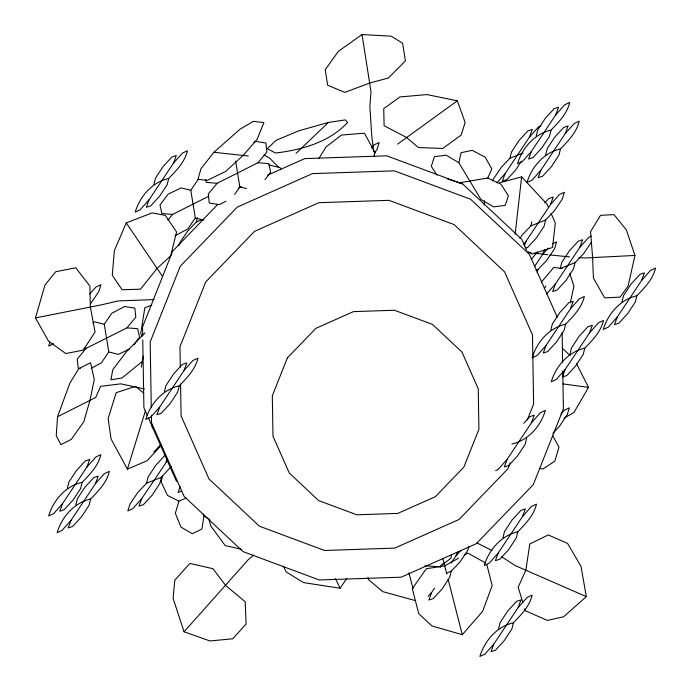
<?xml version="1.0" encoding="UTF-8"?>
<svg xmlns="http://www.w3.org/2000/svg" width="691" height="691" viewBox="0 0 691 691"><rect width="100%" height="100%" fill="white"/><g stroke="black" fill="none" stroke-linecap="round" stroke-linejoin="round"><path stroke-width="1.04" d="M451.275 554.977L451.076 558.121L439.692 566.706L424.956 565.817M57.517 416.759L56.247 435.736L60.929 444.607L71.303 439.372L83.741 421.856L89.977 400.365L94.287 379.523L90.547 362.74L78.739 368.7L69.964 382.952L57.517 416.759L95.79 397.429L100.601 386.347L120.752 383.842L144.454 388.947M484.089 205.046L484.572 200.761M515.132 234.404L521.627 176.905L499.662 182.718M152.383 425.06L152.141 427.15L153.54 428.765M203.076 513.905L203.94 515.857L201.953 528.969L192.253 533.728L181.007 527.121L175.367 513.335L178.926 501.148L186.233 497.986M141.318 367.042L143.296 356.124M162.454 476.099L161.176 481.947L167.507 495.438L178.926 501.148M487.794 178.028L500.992 184.221L508.377 195.795L505.251 205.382L493.599 206.885L480.841 199.345L458.85 162.713L461.061 152.668L472.229 150.353L485.237 157.237L491.828 168.941L487.794 178.028L459.161 182.821M570.317 302.736L573.945 286.229L569.773 273.36M634.934 255.463L628.145 285.962L620.077 297.13L604.685 297.899L593.405 278.007L592.619 257.588L590.555 231.727L600.522 215.324L614.04 214.642L626.392 229.93L634.934 255.463L585.044 257.968L578.833 257.631M67.355 488.278L68.893 482.059L76.485 470.485L85.295 460.906L89.726 459.42L86.954 466.978L62.553 503.635L53.613 513.681L48.638 515.97C53.354 500.241 65.68 486.006 82.151 482.335C89.89 474.372 98.303 465.803 100.869 454.643L95.902 456.941L86.954 466.978M153.929 184.376L155.466 178.157L163.059 166.583L171.869 157.004L176.3 155.518L173.527 163.076L149.126 199.734L140.187 209.779L135.211 212.068C139.928 196.339 152.253 182.104 168.725 178.433C176.464 170.47 184.877 161.901 187.442 150.742L182.476 153.039L173.527 163.076M75.829 504.983L77.366 498.764L84.958 487.181L93.769 477.602L98.2 476.125L95.436 483.683L71.026 520.34L62.086 530.377L57.111 532.675C61.827 516.946 74.153 502.711 90.625 499.04C98.364 491.076 106.777 482.499 109.351 471.348L104.376 473.646L95.436 483.683M82.151 482.335L80.614 488.554L73.021 500.137L64.211 509.716L59.78 511.193L62.553 503.635M168.725 178.433L167.187 184.652L159.595 196.235L150.785 205.814L146.354 207.291L149.126 199.734M90.625 499.04L89.087 505.259L81.495 516.842L72.685 526.421L68.254 527.898L71.026 520.34M178.874 245.694L179.798 242.74L187.719 231.019L196.356 221.949L197.384 217.803M164.432 391.797L165.97 385.578L173.562 373.995L182.372 364.416L186.803 362.93L184.031 370.488L159.63 407.154L150.681 417.191L145.715 419.489C150.431 403.751 162.748 389.517 179.228 385.846C186.967 377.882 195.38 369.314 197.946 358.154L192.97 360.452L184.031 370.488M167.533 460.387L141.75 498.591L132.81 508.628L127.844 510.925L130.003 504.024L137.915 492.303L146.561 483.234L148.099 477.015L155.691 465.432L164.501 455.853M179.228 385.846L177.691 392.065L170.098 403.648L161.288 413.227L156.857 414.712L159.63 407.154M171.126 466.546L161.357 477.291L159.82 483.51L152.227 495.093L143.417 504.663L138.986 506.149L141.75 498.591M492.752 181.025L493.365 179.055L501.286 167.343L509.923 158.265L511.461 152.046L519.053 140.472L527.864 130.893L532.295 129.407L529.531 136.965L505.121 173.622L496.864 182.89M536.19 136.092L537.736 129.873L545.32 118.291L554.139 108.712L558.57 107.226L555.797 114.784L531.388 151.45L522.448 161.487L517.473 163.784C522.189 148.047 534.514 133.821 550.995 130.141C558.734 122.177 567.138 113.609 569.712 102.449L564.737 104.747L555.797 114.784M550.995 130.141L549.449 136.36L541.865 147.943L533.046 157.522L528.615 159.008L531.388 151.45M545.7 154.827L547.237 148.608L554.83 137.034L563.64 127.455L568.071 125.969L565.307 133.527L540.898 170.185L531.958 180.23L526.983 182.519C531.699 166.79 544.024 152.556 560.496 148.885C568.235 140.921 576.648 132.352 579.213 121.193L574.247 123.49L565.307 133.527M519.96 238.343L522.223 234.992L530.861 225.922L531.889 221.776M469.008 546.469L467.772 550.416L459.852 562.128L451.214 571.198L449.677 577.417L442.085 589L433.274 598.579L428.843 600.064L431.607 592.507L434.596 588.024M560.496 148.885L558.959 155.104L551.366 166.686L542.556 176.265L538.125 177.742L540.898 170.185M523.303 244.364L526.058 241.28L550.468 204.614L559.408 194.577L564.374 192.279L562.215 199.189L554.303 210.902L545.657 219.971L544.119 226.19L536.527 237.773L527.717 247.352L525.946 247.948M537.175 272.695L537.943 269.585L546.59 260.507L554.51 248.795L556.67 241.893L552.524 243.802M550.848 330.117L552.385 323.898L559.978 312.323L568.788 302.744L573.219 301.259L570.446 308.817L546.045 345.474L537.097 355.52L532.13 357.808C536.838 342.08 549.164 327.845 565.644 324.174C573.383 316.21 581.787 307.642 584.361 296.482L579.386 298.78L570.446 308.817M526.697 438.085L525.16 444.304L517.568 455.887L508.757 465.466L504.326 466.943L507.099 459.394L531.509 422.728L540.448 412.691L545.415 410.394C540.707 426.131 528.382 440.357 511.901 444.037M502.979 537.762L504.516 531.543L512.109 519.96L520.919 510.39L525.35 508.904L522.577 516.462L498.168 553.12L489.228 563.156L484.253 565.454C488.969 549.725 501.295 535.49 517.775 531.82C525.514 523.856 533.918 515.287 536.492 504.128L531.517 506.425L522.577 516.462M591.608 241.876L583.688 253.588L575.042 262.666L573.504 268.885L565.912 280.468L557.101 290.047L552.67 291.524L555.443 283.966L579.853 247.309L588.792 237.272L591.28 236.123M565.644 324.174L564.106 330.393L556.514 341.976L547.704 351.555L543.273 353.032L546.045 345.474M517.775 531.82L516.237 538.039L508.645 549.621L499.835 559.2L495.404 560.677L498.168 553.12M498.608 628.758L500.146 622.539L507.738 610.956L516.557 601.377L520.979 599.9L518.215 607.458L493.806 644.116L484.866 654.152L479.891 656.45C484.607 640.712 496.933 626.487 513.404 622.816C521.144 614.843 529.556 606.275 532.13 595.124L527.155 597.413L518.215 607.458M569.98 354.103L571.517 347.884L579.11 336.301L587.92 326.722L592.351 325.245L589.578 332.803L565.178 369.46L556.229 379.497L551.263 381.795C555.979 366.057 568.296 351.831 584.776 348.16C592.515 340.188 600.928 331.62 603.493 320.469L598.518 322.757L589.578 332.803M513.404 622.816L511.867 629.035L504.275 640.609L495.464 650.188L491.033 651.673L493.806 644.116M584.776 348.16L583.239 354.379L575.646 365.954L566.836 375.533L562.405 377.018L565.178 369.46M622.03 301.734L623.567 295.515L631.159 283.932L639.97 274.353L644.401 272.876L641.628 280.425L617.227 317.091L608.279 327.128L603.312 329.426C608.028 313.688 620.345 299.462 636.826 295.791C644.565 287.819 652.978 279.25 655.543 268.099L650.568 270.388L641.628 280.425M636.826 295.791L635.288 302.002L627.696 313.584L618.886 323.163L614.454 324.649L617.227 317.091M373.961 156.719L374.997 152.59L364.451 133.19L341.432 135.056L326.031 146.967L318.784 158.645M35.457 317.912L45.027 284.942L55.772 271.718L75.742 267.771L89.873 286.057L90.374 307.046L95.056 331.939L83.343 350.078L65.792 353.55L48.543 341.147L35.457 317.912L100.212 305.094L118.394 300.93L154.119 299.592M161.461 445.125L147.123 460.724L127.42 469.154L145.343 411.033M49.925 342.105L48.69 346.044L53.665 343.755M180.014 486.619L178.166 492.536L181.483 491.007M166.16 461.933L167.196 459.1M505.121 173.622L502.348 181.18L506.779 179.703L515.59 170.124L521.429 161.21M524.322 246.005L526.058 241.28M550.468 204.614L553.232 197.065L548.801 198.542L544.733 202.964M534.48 266.648L542.755 254.228L544.482 249.503M451.24 563.018L456.017 555.84L457.399 552.066M579.853 247.309L582.617 239.751L578.194 241.228L569.375 250.807L561.783 262.39L560.246 268.609L575.042 262.666M531.509 422.728L534.273 415.17L529.842 416.656L523.743 423.281M510.226 462.866L507.85 468.852L459.083 519.451L394.742 548.11L324.623 550.485L259.401 526.205L209.002 478.967L181.102 415.956L180.567 384.032M527.276 419.99L533.616 404.036L532.467 334.85L504.568 271.848L454.168 224.61L388.947 200.33L318.827 202.696L254.487 231.364L205.719 281.963L179.954 346.778L180.291 366.999M126.272 222.917L114.378 250.608L112.27 275.225L122.117 289.779L140.48 289.175L157.099 268.454L170.651 255.86L176.568 231.969L165.356 215.411L152.046 212.906L126.272 222.917L162.618 276.607M576.544 363.716L588.499 387.401L573.945 412.501L563.916 418.219M531.111 259.514L537.702 251.835M440.288 567.363L442.629 563.804M90.849 303.34L98.761 291.619L100.921 284.718L95.954 287.015L89.761 293.96M374.168 153.609L377.001 149.42L379.16 142.519L374.185 144.816L371.43 147.9M544.258 288.562L545.95 286.048M174.927 235.761L187.857 228.928L195.303 217.993L190.794 190.275L198.231 179.349M91.177 368.268L101.335 362.905L108.781 351.969L104.272 324.252L111.709 313.325L124.648 306.493L134.849 308.108L135.825 317.143L126.963 327.854L86.09 348.376L77.228 359.087L78.204 368.122L80.242 368.441M234.672 194.439L239.829 186.872L235.64 161.115M283.37 566.171L286.143 571.872L303.47 582.599L340.11 588.214L346.77 578.471M133.933 344.792L139.591 337.277L137.708 328.7L126.963 327.854M264.981 179.695L270.639 172.18L268.756 163.603L258.002 162.748L217.138 183.279L208.276 193.99L209.252 203.016L219.453 204.64L225.914 201.219M213.882 152.27L200.977 168.725L197.989 179.34L207.317 180.36L225.707 171.42L243.085 155.449L257.112 139.392L263.902 122.54L253.277 121.383L240.045 129.2L213.882 152.27L248.311 156.019M167.835 220.17L172.612 214.4L208.872 196.184M258.002 162.748L266.873 152.046L265.897 143.011L255.696 141.396L253.847 142.372M541.381 282.101L553.802 267.417L562.198 268.549M458.53 558.198L444.702 565.877L426.33 568.719L412.328 588.628L418.729 613.66L431.918 625.96L462.288 634.692L482.646 611.362L492.165 585.502L486.801 564.504M529.531 136.965L538.47 126.928L540.958 125.779M542.755 254.228L548.257 248.052M546.503 294.003L555.443 283.966M507.099 459.394L498.159 469.431L495.672 470.58M560.962 414.039L564.4 410.178L569.375 407.88L567.216 414.79L559.295 426.502L552.817 433.309M456.017 555.84L460.828 550.442M428.17 596.368L431.607 592.507M184.048 631.79L173.113 598.371L174.763 580.259L189.904 563.424L212.958 568.71L225.681 585.484L245.193 601.749L246.1 623.999L232.789 638.795L209.934 640.954L184.048 631.79L248.112 559.857L253.787 555.046M153.912 451.966L160.692 444.598M217.795 204.363L172.655 251.196L142.553 326.929L142.691 335.55M145.024 332.881L126.781 351.261L112.78 369.711L110.949 379.8L121.936 378.003L142.346 361.384M296.016 153.359L328.432 122.437L345.284 119.906L347.633 122.506C329.21 142.268 301.587 149.964 275.528 153.013L267.27 148.72L276.055 140.342L298.814 130.806L328.432 122.437M522.914 602.621L518.155 587.246L525.851 570.23L529.781 544.007L548.239 534.946L567.57 543.385L581.001 566.361L586.331 596.627L563.614 616.752L547.445 620.414L525.454 610.818L524.815 608.762M397.593 144.108L457.33 100.834L465.121 122.488L461.147 135.108L442.724 148.461L418.418 147.546L406.671 137.535L384.11 125.676L383.73 108.668L399.925 96.939L427.012 94.589L457.33 100.834M362.024 34.55L338.4 51.298L325.211 69.705L327.646 85.218L344.844 92.387L369.633 83.075L388.454 77.988L405.384 60.868L402.62 43.222L391.192 36.174L362.024 34.55L370.998 91.765L369.866 106.794L371.784 135.989L373.71 151.735M464.067 555.132L467.755 553.085L485.6 562.984M92.81 322.775L94.667 321.885L104.272 324.252M129.554 349.015L118.386 354.345L108.781 351.969M238.421 188.168L241.349 186.864M267.711 175.117L304.809 158.593L386.735 155.821L462.935 184.186L521.826 239.38L526.602 250.177M196.356 221.949L202.99 219.28M509.923 158.265L522.992 153.022M530.861 225.922L545.657 219.971M536.069 270.336L537.943 269.585M146.561 483.234L161.357 477.291M446.507 573.089L451.214 571.198M151.847 305.059L144.816 307.806L140.739 333.572L141.992 336.56M217.138 183.279L206.393 182.424L205.763 179.565M172.612 214.4L161.867 213.545L159.984 204.968L168.155 194.128L181.189 187.909L190.794 190.275M83.939 348.204L86.09 348.376M549.855 254.927L569.522 256.888M527.915 252.474L531.051 252.828M534.186 253.182L547.773 254.711M563.053 383.911L588.499 387.401M241.349 549.267L225.223 545.596L210.781 525.989L208.777 518.872M268.911 164.994L280.157 167.654L280.779 169.658M239.829 186.872L246.549 188.531M195.303 217.993L203.94 220.127M539.74 468.265L542.772 469.085L554.778 461.191L559.002 447.146L552.765 435.874M415.196 600.548L382.728 591.626L368.519 579.628L367.983 577.564M447.319 178.909L462.357 183.625M586.331 596.627L515.02 565.497L501.761 556.816M476.937 542.919L491.983 550.546M527.786 251.533L532.364 254.046L552.558 247.464L555.305 223.063L551.038 213.208M264.04 155.017L269.447 157.997L279.043 167.619M458.85 162.713L446.092 155.173L434.44 156.676L431.314 166.263L436.988 175.169M203.94 515.857L209.874 519.891M143.702 393.084L135.522 386.381L116.157 392.678L108.15 418.634L111.052 438.94L127.42 469.154M562.362 348.221L570.032 355.537M521.627 176.905L547.194 204.329L548.473 207.291M335.429 578.6L340.11 588.214M557.266 317.229L529.444 254.409L470.562 199.215L394.362 170.85L312.436 173.622L237.255 207.11L180.282 266.225L150.172 341.959L151.269 407.699M147.373 415.611L143.901 407.759L142.769 339.86M148.245 417.571L176.499 481.368M408.934 572.83L412.976 588.387M442.905 558.864L446.827 574.221M448.165 579.429L462.288 634.692M562.12 332.336L562.621 362.507M562.768 371.136L563.39 408.856L533.288 484.59L476.306 543.705L401.134 577.192L319.207 579.965L243.007 551.591L184.117 496.397L151.519 422.788L151.398 415.239M287.361 357.929L272.314 395.796L272.988 436.211L289.279 473.024L318.724 500.621L356.824 514.804L397.791 513.413L435.373 496.674L463.868 467.116L478.915 429.249L478.241 388.834L461.942 352.021L432.506 324.425L394.406 310.242L353.438 311.632L315.856 328.372L287.361 357.929"/></g></svg>
